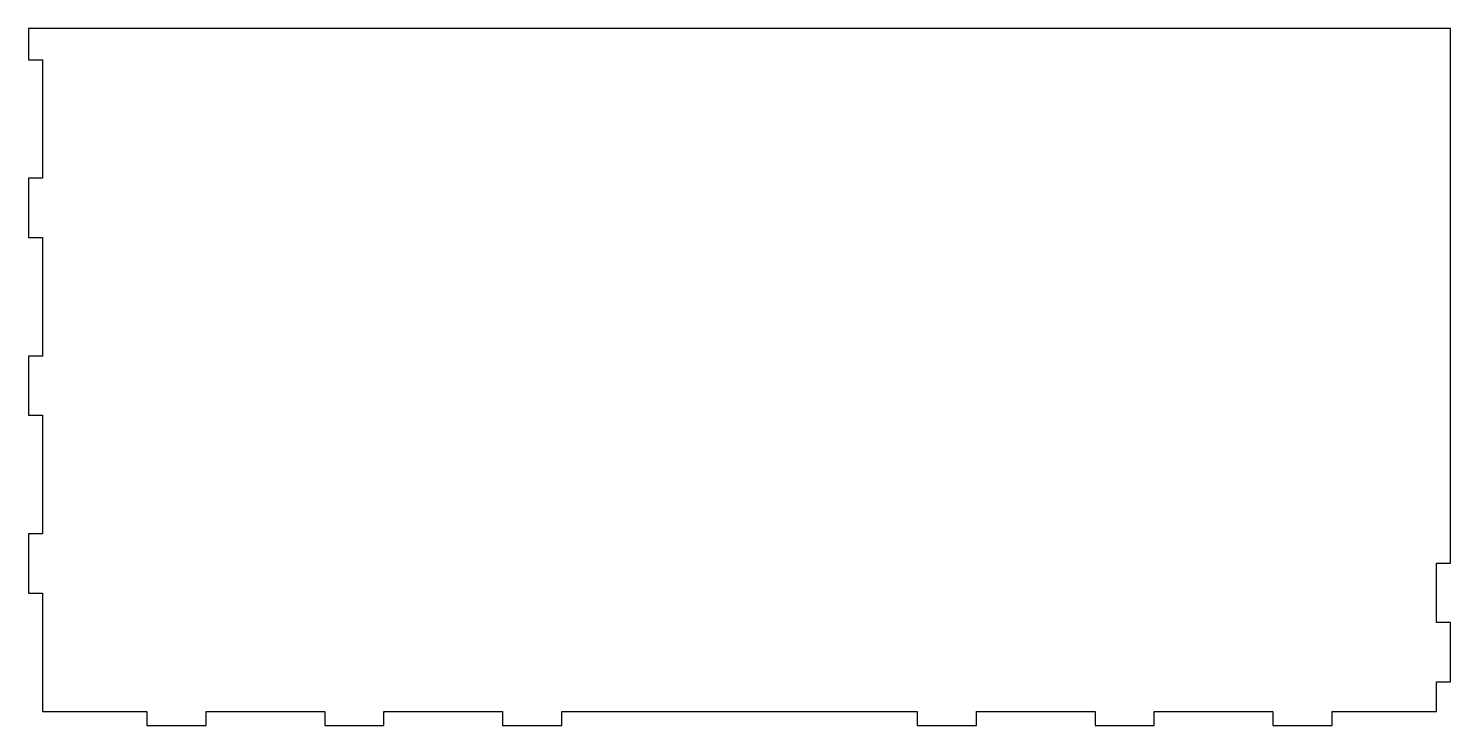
# Model space of a CAD drawing. Header units: millimetres. Extents: x 0 to 610, y 0 to 299.
import ezdxf

# ---------------------------------------------------------------- set-up
doc = ezdxf.new("R2010")
doc.units = ezdxf.units.MM
doc.layers.get('0').update_dxf_attribs({"linetype": 'CONTINUOUS'})

msp = doc.modelspace()

# ---------------------------------------------------------------- linework, layer by layer
msp.add_lwpolyline([(609.6, 298.8), (0, 298.8), (0, 285.4), (6, 285.4), (6, 234.6), (0, 234.6), (0, 209.2), (6, 209.2), (6, 158.4), (0, 158.4), (0, 133), (6, 133), (6, 82.2), (0, 82.2), (0, 56.8), (6, 56.8), (6, 6), (50.8, 6), (50.8, 0), (76.2, 0), (76.2, 6), (127, 6), (127, 0), (152.4, 0), (152.4, 6), (203.2, 6), (203.2, 0), (228.6, 0), (228.6, 6), (381, 6), (381, 0), (406.4, 0), (406.4, 6), (457.2, 6), (457.2, 0), (482.6, 0), (482.6, 6), (533.4, 6), (533.4, 0), (558.8, 0), (558.8, 6), (603.6, 6), (603.6, 18.74), (609.6, 18.74), (609.6, 44.14), (603.6, 44.14), (603.6, 69.54), (609.6, 69.54)], close=True)

doc.saveas('drawing.dxf')
